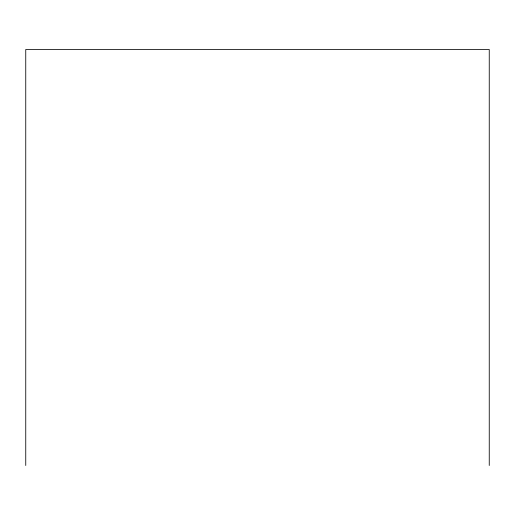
<?xml version="1.0" encoding="UTF-8"?>
<svg xmlns="http://www.w3.org/2000/svg" width="515" height="515" viewBox="0 0 515 515"><rect width="100%" height="100%" fill="white"/><g stroke="black" fill="none" stroke-linecap="round" stroke-linejoin="round"><path stroke-width="0.77" d="M489.25 465.496L489.25 49.504L25.75 49.504L25.75 465.496"/></g></svg>
